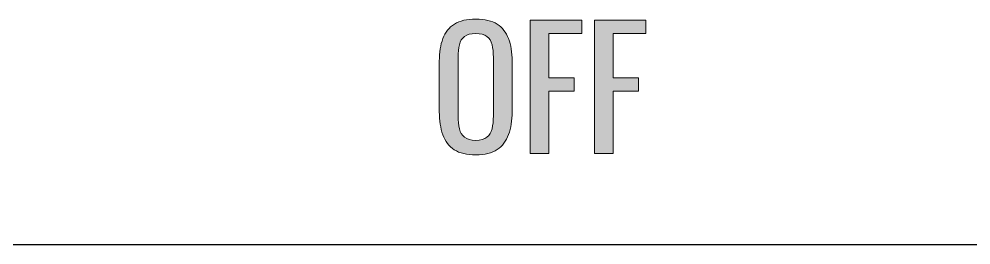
# Model space of a CAD drawing. Header units: inches. Extents: x 0 to 612, y 267 to 525.
# Drawn here: x 403.59 to 449.97, y 266.98 to 277.96 of the extents above; entities that cross this region are included whole.
import ezdxf

# ---------------------------------------------------------------- set-up
doc = ezdxf.new("R2010")
doc.units = ezdxf.units.IN
doc.header["$MEASUREMENT"] = 0
doc.layers.add('Luzes_Furos v34_0', color=7, linetype='Continuous')
doc.layers.add('TEXT', color=7, linetype='Continuous')

# ---------------------------------------------------------------- blocks, each defined once
blk = doc.blocks.new('block 30')
at = {"layer": 'Luzes_Furos v34_0', "color": 7, "lineweight": 25}
blk.add_lwpolyline([(611.847, 266.978), (0.118, 266.978)], dxfattribs=at)
blk = doc.blocks.new('block 139')
at = {"layer": 'TEXT'}
h = blk.add_hatch(color=7, dxfattribs=at)
h.dxf.hatch_style = 2
edge = h.paths.add_edge_path()
edge.add_spline(control_points=[(425.846, 271.351), (425.408, 271.351), (425.059, 271.436), (424.798, 271.606), (424.536, 271.776), (424.35, 272.021), (424.237, 272.338), (424.126, 272.655), (424.069, 273.027), (424.069, 273.454), (424.069, 273.454), (424.069, 275.91), (424.069, 275.91), (424.069, 276.337), (424.127, 276.703), (424.242, 277.01), (424.356, 277.316), (424.543, 277.552), (424.802, 277.714), (425.061, 277.877), (425.408, 277.958), (425.846, 277.958), (426.283, 277.958), (426.63, 277.875), (426.886, 277.71), (427.142, 277.545), (427.327, 277.311), (427.441, 277.006), (427.557, 276.702), (427.614, 276.337), (427.614, 275.91), (427.614, 275.91), (427.614, 273.446), (427.614, 273.446), (427.614, 273.024), (427.557, 272.657), (427.441, 272.342), (427.327, 272.027), (427.142, 271.783), (426.886, 271.61), (426.63, 271.437), (426.283, 271.351), (425.846, 271.351)], knot_values=[0, 0, 0, 0, 1, 1, 1, 2, 2, 2, 3, 3, 3, 4, 4, 4, 5, 5, 5, 6, 6, 6, 7, 7, 7, 8, 8, 8, 9, 9, 9, 10, 10, 10, 11, 11, 11, 12, 12, 12, 13, 13, 13, 14, 14, 14, 14], degree=3, periodic=0)
edge = h.paths.add_edge_path()
edge.add_spline(control_points=[(425.846, 272.062), (426.086, 272.062), (426.267, 272.111), (426.39, 272.21), (426.513, 272.309), (426.595, 272.447), (426.638, 272.626), (426.681, 272.805), (426.702, 273.014), (426.702, 273.254), (426.702, 273.254), (426.702, 276.094), (426.702, 276.094), (426.702, 276.334), (426.681, 276.541), (426.638, 276.714), (426.595, 276.888), (426.513, 277.021), (426.39, 277.114), (426.267, 277.207), (426.086, 277.254), (425.846, 277.254), (425.605, 277.254), (425.423, 277.207), (425.298, 277.114), (425.173, 277.021), (425.089, 276.888), (425.046, 276.714), (425.003, 276.541), (424.981, 276.334), (424.981, 276.094), (424.981, 276.094), (424.981, 273.254), (424.981, 273.254), (424.981, 273.014), (425.003, 272.805), (425.046, 272.626), (425.089, 272.447), (425.173, 272.309), (425.298, 272.21), (425.423, 272.111), (425.605, 272.062), (425.846, 272.062)], knot_values=[0, 0, 0, 0, 1, 1, 1, 2, 2, 2, 3, 3, 3, 4, 4, 4, 5, 5, 5, 6, 6, 6, 7, 7, 7, 8, 8, 8, 9, 9, 9, 10, 10, 10, 11, 11, 11, 12, 12, 12, 13, 13, 13, 14, 14, 14, 14], degree=3, periodic=0)
h = blk.add_hatch(color=7, dxfattribs=at)
h.dxf.hatch_style = 2
h.paths.add_polyline_path([(428.502, 271.422), (428.502, 277.902), (431.006, 277.902), (431.006, 277.254), (429.406, 277.254), (429.406, 275.094), (430.646, 275.094), (430.646, 274.454), (429.406, 274.454), (429.406, 271.422)])
h = blk.add_hatch(color=7, dxfattribs=at)
h.dxf.hatch_style = 2
h.paths.add_polyline_path([(431.63, 271.422), (431.63, 277.902), (434.134, 277.902), (434.134, 277.254), (432.534, 277.254), (432.534, 275.094), (433.773, 275.094), (433.773, 274.454), (432.534, 274.454), (432.534, 271.422)])
at = {"layer": 'TEXT', "lineweight": 0}
for points in [[(428.502, 271.422), (428.502, 277.902), (431.006, 277.902), (431.006, 277.254), (429.406, 277.254), (429.406, 275.094), (430.646, 275.094), (430.646, 274.454), (429.406, 274.454), (429.406, 271.422), (428.502, 271.422)], [(431.63, 271.422), (431.63, 277.902), (434.134, 277.902), (434.134, 277.254), (432.534, 277.254), (432.534, 275.094), (433.773, 275.094), (433.773, 274.454), (432.534, 274.454), (432.534, 271.422), (431.63, 271.422)]]:
    blk.add_lwpolyline(points, dxfattribs=at)
for points in [[(425.846, 271.351), (425.408, 271.351), (425.059, 271.436), (424.798, 271.606), (424.536, 271.776), (424.35, 272.021), (424.237, 272.338), (424.126, 272.655), (424.069, 273.027), (424.069, 273.454), (424.069, 273.454), (424.069, 275.91), (424.069, 275.91), (424.069, 276.337), (424.127, 276.703), (424.242, 277.01), (424.356, 277.316), (424.543, 277.552), (424.802, 277.714), (425.061, 277.877), (425.408, 277.958), (425.846, 277.958), (426.283, 277.958), (426.63, 277.875), (426.886, 277.71), (427.142, 277.545), (427.327, 277.311), (427.441, 277.006), (427.557, 276.702), (427.614, 276.337), (427.614, 275.91), (427.614, 275.91), (427.614, 273.446), (427.614, 273.446), (427.614, 273.024), (427.557, 272.657), (427.441, 272.342), (427.327, 272.027), (427.142, 271.783), (426.886, 271.61), (426.63, 271.437), (426.283, 271.351), (425.846, 271.351)], [(425.846, 272.062), (426.086, 272.062), (426.267, 272.111), (426.39, 272.21), (426.513, 272.309), (426.595, 272.447), (426.638, 272.626), (426.681, 272.805), (426.702, 273.014), (426.702, 273.254), (426.702, 273.254), (426.702, 276.094), (426.702, 276.094), (426.702, 276.334), (426.681, 276.541), (426.638, 276.714), (426.595, 276.888), (426.513, 277.021), (426.39, 277.114), (426.267, 277.207), (426.086, 277.254), (425.846, 277.254), (425.605, 277.254), (425.423, 277.207), (425.298, 277.114), (425.173, 277.021), (425.089, 276.888), (425.046, 276.714), (425.003, 276.541), (424.981, 276.334), (424.981, 276.094), (424.981, 276.094), (424.981, 273.254), (424.981, 273.254), (424.981, 273.014), (425.003, 272.805), (425.046, 272.626), (425.089, 272.447), (425.173, 272.309), (425.298, 272.21), (425.423, 272.111), (425.605, 272.062), (425.846, 272.062)]]:
    blk.add_open_spline(points, degree=3, knots=[0, 0, 0, 0, 1, 1, 1, 2, 2, 2, 3, 3, 3, 4, 4, 4, 5, 5, 5, 6, 6, 6, 7, 7, 7, 8, 8, 8, 9, 9, 9, 10, 10, 10, 11, 11, 11, 12, 12, 12, 13, 13, 13, 14, 14, 14, 14], dxfattribs=at)

msp = doc.modelspace()

# ---------------------------------------------------------------- block references
at = {"layer": 'Luzes_Furos v34_0'}
msp.add_blockref('block 30', (0, 0), dxfattribs=at)
at = {"layer": 'TEXT'}
msp.add_blockref('block 139', (0, 0), dxfattribs=at)

doc.saveas('drawing.dxf')
